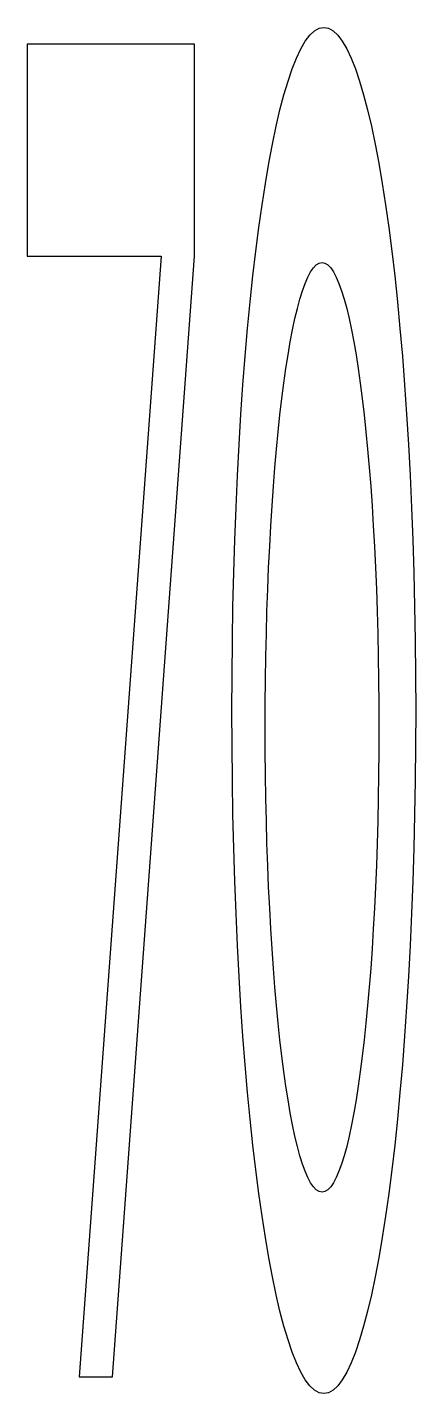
# Model space of a CAD drawing. Header units: metres. Extents: x -0.56 to 0.61, y -1.95 to 2.15.
import ezdxf

# ---------------------------------------------------------------- set-up
doc = ezdxf.new("R2010")
doc.units = ezdxf.units.M
doc.header["$LTSCALE"] = 0.2

msp = doc.modelspace()

# ---------------------------------------------------------------- linework, layer by layer
at = {"flags": 128}
msp.add_lwpolyline([(-0.3023, -1.9), (-0.0561, 1.4637), (-0.0561, 2.1), (-0.5582, 2.1), (-0.5582, 1.4637), (-0.1561, 1.4637), (-0.4023, -1.9)], close=True, dxfattribs=at)
for centre, major_axis, ratio in [((0.332, 0.1), (0, 2.0506), 0.134553), ((0.3268, 0.0494), (0, 1.3953), 0.122333)]:
    msp.add_ellipse(centre, major_axis=major_axis, ratio=ratio)

doc.saveas('drawing.dxf')
